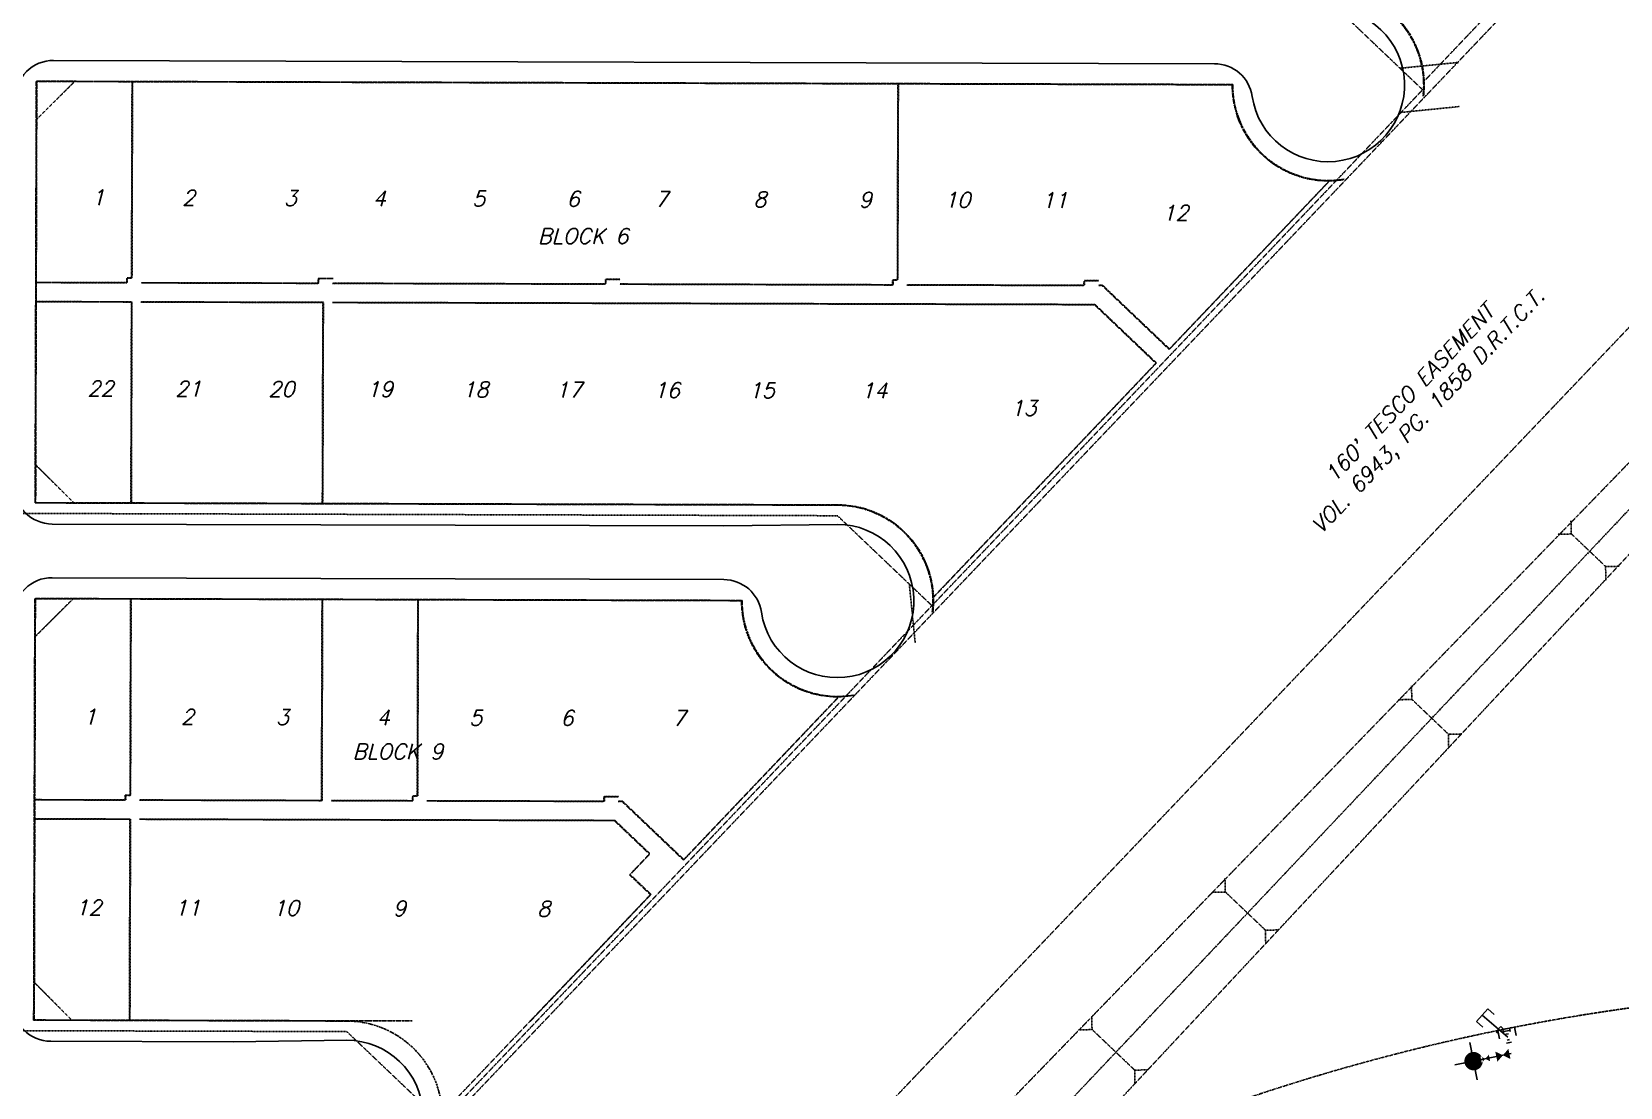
# Model space of a CAD drawing. Header units: feet. Extents: x 2327405 to 2393004, y 6977726 to 7089689.
# Drawn here: x 2341263 to 2342093, y 7040427 to 7040978 of the extents above; entities that cross this region are included whole.
import ezdxf
from ezdxf.enums import TextEntityAlignment as Align

# ---------------------------------------------------------------- set-up
doc = ezdxf.new("R2010")
doc.units = ezdxf.units.FT
doc.header["$MEASUREMENT"] = 0
for name, pattern in [('CNTR50', [0.9, 0.75, -0.05, 0.05, -0.05]), ('HIDDEN2', [0.1875, 0.125, -0.0625]), ('HIDN50', [0.1875, 0.125, -0.0625]), ('PHNTM33', [1.16, 0.66, -0.1, 0.1, -0.1, 0.1, -0.1]), ('PHNTM50', [1.5, 1, -0.1, 0.1, -0.1, 0.1, -0.1])]:
    doc.linetypes.add(name, pattern=pattern)
doc.layers.get('0').update_dxf_attribs({"linetype": 'CONTINUOUS'})
for name, color, linetype in [('f-w-100-wp', 251, 'CONTINUOUS'), ('f-w-40-wp', 251, 'CONTINUOUS'), ('f-wp-row', 251, 'PHNTM33'), ('s-channel', 252, 'HIDN50'), ('s-channel-cl', 251, 'CNTR50'), ('s-curb', 55, 'CONTINUOUS'), ('s-EASE', 251, 'HIDN50'), ('s-easement', 252, 'HIDDEN2'), ('s-easement-txt', 2, 'CONTINUOUS'), ('s-lot no.', 252, 'CONTINUOUS'), ('s-row', 252, 'PHNTM50'), ('s-w', 251, 'HIDN50')]:
    doc.layers.add(name, color=color, linetype=linetype)
doc.styles.add('LS80', font='simplex.shx', dxfattribs={"oblique": 15, "height": 8})

# ---------------------------------------------------------------- blocks, each defined once
blk = doc.blocks.new('2005042-10b')
at = {"layer": 's-channel'}
for p, q in [((2342249.22176, 7040909.18103), (2341445.34305, 7040080.49387)), ((2341500.24819, 7040065.64562), (2342270.67764, 7040890.19208)), ((2342067.27837, 7040715.49524), (2342067.1067, 7040722.43692)), ((2342067.27837, 7040715.49524), (2342060.20931, 7040715.32071)), ((2342067.27649, 7040715.57118), (2342085.26717, 7040698.44815)), ((2342085.18977, 7040698.44624), (2342092.25883, 7040698.62077)), ((2342085.18977, 7040698.44624), (2342085.36459, 7040691.37719)), ((2341983.99267, 7040629.11004), (2341983.81785, 7040636.17909)), ((2341983.99267, 7040629.11004), (2341976.92361, 7040628.93551)), ((2341983.99103, 7040629.17605), (2342003.17231, 7040610.91985)), ((2342003.07476, 7040610.91744), (2342010.14382, 7040611.09197)), ((2342003.07476, 7040610.91744), (2342003.24958, 7040603.84838)), ((2341886.55947, 7040528.58565), (2341886.38465, 7040535.6547)), ((2341886.55947, 7040528.58565), (2341879.49041, 7040528.41112)), ((2341886.55785, 7040528.65108), (2341907.56589, 7040508.65621)), ((2341907.50046, 7040508.6546), (2341914.56952, 7040508.82913)), ((2341907.50046, 7040508.6546), (2341907.67528, 7040501.58555)), ((2341816.97209, 7040456.79053), (2341816.80042, 7040463.73222)), ((2341816.97209, 7040456.79053), (2341809.90303, 7040456.616)), ((2341816.97115, 7040456.8285), (2341839.26797, 7040435.60702)), ((2341839.22971, 7040435.60607), (2341846.29876, 7040435.7806)), ((2341839.22971, 7040435.60607), (2341839.40453, 7040428.53702))]:
    blk.add_line(p, q, dxfattribs=at)
at = {"layer": 's-channel-cl'}
blk.add_line((2342260.22073, 7040900.2144), (2341470.35893, 7040065.51335, 666.45772), dxfattribs=at)
at = {"layer": 's-curb'}
for p, q in [((2341274.59131, 7040962.67056), (2341880.88765, 7040960.95147)), ((2341273.90514, 7040720.67153), (2341624.67919, 7040719.67695)), ((2341624.67919, 7040719.67695), (2341684.00295, 7040720.50874)), ((2341273.82575, 7040692.67165), (2341624.5998, 7040691.67706)), ((2341368.39134, 7040450.40254), (2341427.7151, 7040451.23434)), ((2341273.13959, 7040450.67262), (2341368.39134, 7040450.40254))]:
    blk.add_line(p, q, dxfattribs=at)
for centre, radius, start, end in [((2341940.17738, 7040949.78331), 40, 188.46447021, 89.83754365), ((2341274.5346, 7040942.67064), 20, 89.83754365, 179.83754368), ((2341880.83094, 7040940.95155), 20, 8.46447021, 89.83754365), ((2341273.96185, 7040740.67145), 20, 179.83754368, 269.83754365), ((2341683.88953, 7040680.50891), 40, 188.46447021, 89.83754365), ((2341273.76905, 7040672.67173), 20, 89.83754365, 179.83754368), ((2341624.54309, 7040671.67714), 20, 8.46447021, 89.83754365), ((2341273.1963, 7040470.67254), 20, 179.83754368, 269.83754365), ((2341427.60168, 7040411.2345), 40, 188.46447021, 89.83754365)]:
    blk.add_arc(centre, radius, start, end, dxfattribs=at)
at = {"layer": 's-EASE'}
for p, q in [((2341990.14728, 7040951.51824), (2342117.33895, 7041085.15494)), ((2341285.56008, 7040951.63942), (2341265.50345, 7040931.6962)), ((2341315.26933, 7040849.05477), (2341315.55996, 7040951.55435)), ((2341715.26772, 7040847.92061), (2341715.55835, 7040950.4202)), ((2341857.20976, 7040811.84454), (2341940.91256, 7040899.78872)), ((2341265.26244, 7040846.69655), (2341312.76225, 7040846.56186)), ((2341312.76225, 7040846.5614), (2341312.76934, 7040849.06185)), ((2341312.76934, 7040849.06185), (2341315.26933, 7040849.05477)), ((2341320.26222, 7040846.5406), (2341412.76185, 7040846.27833)), ((2341412.76185, 7040846.27787), (2341412.76894, 7040848.77832)), ((2341412.76894, 7040848.77832), (2341420.26891, 7040848.75705)), ((2341420.26182, 7040846.25706), (2341562.76124, 7040845.85302)), ((2341562.76124, 7040845.85256), (2341562.76833, 7040848.35301)), ((2341562.76833, 7040848.35301), (2341570.2683, 7040848.33174)), ((2341570.26121, 7040845.83175), (2341712.76064, 7040845.42771)), ((2341712.76064, 7040845.42725), (2341712.76773, 7040847.9277)), ((2341712.76773, 7040847.9277), (2341715.26772, 7040847.92061)), ((2341720.26061, 7040845.40644), (2341812.76024, 7040845.14417)), ((2341812.76024, 7040845.14371), (2341812.76733, 7040847.64416)), ((2341812.76733, 7040847.64416), (2341820.2673, 7040847.62289)), ((2341820.26021, 7040845.1229), (2341822.25106, 7040845.11726)), ((2341822.25106, 7040845.11726), (2341857.20976, 7040811.84454)), ((2341265.23409, 7040836.69659), (2341315.23389, 7040836.55482)), ((2341314.93617, 7040731.55524), (2341315.23389, 7040836.55482)), ((2341320.23386, 7040836.54064), (2341415.23348, 7040836.27128)), ((2341414.93577, 7040731.2717), (2341415.23348, 7040836.27128)), ((2341420.23346, 7040836.2571), (2341818.24101, 7040835.12859)), ((2341818.24101, 7040835.12859), (2341850.31552, 7040804.60096)), ((2341733.85942, 7040682.24383), (2341850.31552, 7040804.60096)), ((2341265.08075, 7040751.695), (2341285.28277, 7040731.63842)), ((2341264.73789, 7040661.69729), (2341284.79452, 7040681.6405)), ((2341314.50377, 7040579.05585), (2341314.7944, 7040681.55544)), ((2341414.49628, 7040576.27232), (2341414.794, 7040681.2719)), ((2341464.50317, 7040578.63054), (2341464.7938, 7040681.13013)), ((2341603.53934, 7040545.3202), (2341684.62471, 7040630.51431)), ((2341264.49688, 7040576.69763), (2341311.99669, 7040576.56295)), ((2341311.99669, 7040576.56249), (2341312.00378, 7040579.06294)), ((2341312.00378, 7040579.06294), (2341314.50377, 7040579.05585)), ((2341319.49666, 7040576.54168), (2341414.49628, 7040576.27232)), ((2341419.49626, 7040576.25815), (2341461.99609, 7040576.13764)), ((2341461.99609, 7040576.13718), (2341462.00318, 7040578.63763)), ((2341462.00318, 7040578.63763), (2341464.50317, 7040578.63054)), ((2341469.49606, 7040576.11638), (2341561.99569, 7040575.8541)), ((2341561.99569, 7040575.85364), (2341562.00278, 7040578.35409)), ((2341562.00278, 7040578.35409), (2341569.50275, 7040578.33283)), ((2341569.49566, 7040575.83284), (2341571.48651, 7040575.82719)), ((2341571.48651, 7040575.82719), (2341603.53934, 7040545.3202)), ((2341264.46853, 7040566.69767), (2341314.46833, 7040566.5559)), ((2341314.17061, 7040461.55632), (2341314.46833, 7040566.5559)), ((2341319.46831, 7040566.54172), (2341567.47645, 7040565.83852)), ((2341567.47645, 7040565.83852), (2341585.77973, 7040548.41798)), ((2341575.43837, 7040537.5526), (2341585.77973, 7040548.41798)), ((2341575.43837, 7040537.5526), (2341586.30374, 7040527.21125)), ((2341477.57157, 7040412.96943), (2341586.30374, 7040527.21125)), ((2341264.22752, 7040481.69801), (2341284.17073, 7040461.64139))]:
    blk.add_line(p, q, dxfattribs=at)
at = {"layer": 's-easement'}
for p, q in [((2341263.29306, 7040180.58061), (2342485.69581, 7041462.78167)), ((2341379.88735, 7040071.00509), (2342490.15601, 7041235.02496)), ((2341315.5407, 7040849.1708), (2341315.82068, 7040951.67042)), ((2341715.53921, 7040848.07819), (2341715.81919, 7040950.57781)), ((2341857.485, 7040812.01687), (2341941.17867, 7040899.96974)), ((2341265.53406, 7040846.80739), (2341313.03388, 7040846.67764)), ((2341313.03388, 7040846.67718), (2341313.04071, 7040849.17763)), ((2341313.04071, 7040849.17763), (2341315.5407, 7040849.1708)), ((2341320.53386, 7040846.65715), (2341413.03351, 7040846.40449)), ((2341413.03351, 7040846.40403), (2341413.04034, 7040848.90448)), ((2341413.04034, 7040848.90448), (2341420.54031, 7040848.88399)), ((2341420.53348, 7040846.384), (2341563.03295, 7040845.99476)), ((2341563.03295, 7040845.9943), (2341563.03978, 7040848.49475)), ((2341563.03978, 7040848.49475), (2341570.53975, 7040848.47426)), ((2341570.53292, 7040845.97427), (2341713.03239, 7040845.58503)), ((2341713.03239, 7040845.58457), (2341713.03922, 7040848.08502)), ((2341713.03922, 7040848.08502), (2341715.53921, 7040848.07819)), ((2341720.53236, 7040845.56455), (2341813.03202, 7040845.31188)), ((2341813.03202, 7040845.31142), (2341813.03885, 7040847.81187)), ((2341813.03885, 7040847.81187), (2341820.53882, 7040847.79139)), ((2341820.53199, 7040845.2914), (2341822.52284, 7040845.28596)), ((2341822.52284, 7040845.28596), (2341857.485, 7040812.01687)), ((2341265.50675, 7040836.80742), (2341315.50656, 7040836.67085)), ((2341315.21975, 7040731.67124), (2341315.50656, 7040836.67085)), ((2341320.50654, 7040836.65719), (2341415.50619, 7040836.3977)), ((2341415.21938, 7040731.39809), (2341415.50619, 7040836.3977)), ((2341420.50617, 7040836.38404), (2341818.51383, 7040835.29687)), ((2341818.51383, 7040835.29687), (2341850.59151, 7040804.77258)), ((2341734.14813, 7040682.40335), (2341850.59151, 7040804.77258)), ((2341314.80319, 7040579.17181), (2341315.08317, 7040681.67142)), ((2341414.79599, 7040576.39867), (2341415.0828, 7040681.39827)), ((2341464.80263, 7040578.76208), (2341465.08261, 7040681.2617)), ((2341603.84227, 7040545.46618), (2341684.91879, 7040630.66871)), ((2341264.79655, 7040576.80839), (2341312.29637, 7040576.67865)), ((2341312.29637, 7040576.67819), (2341312.3032, 7040579.17864)), ((2341312.3032, 7040579.17864), (2341314.80319, 7040579.17181)), ((2341319.79635, 7040576.65816), (2341414.79599, 7040576.39867)), ((2341419.79597, 7040576.38501), (2341462.29581, 7040576.26892)), ((2341462.29581, 7040576.26846), (2341462.30264, 7040578.76891)), ((2341462.30264, 7040578.76891), (2341464.80263, 7040578.76208)), ((2341469.79579, 7040576.24843), (2341562.29544, 7040575.99577)), ((2341562.29544, 7040575.99531), (2341562.30227, 7040578.49576)), ((2341562.30227, 7040578.49576), (2341569.80224, 7040578.47527)), ((2341569.79541, 7040575.97528), (2341571.78626, 7040575.96984)), ((2341571.78626, 7040575.96984), (2341603.84227, 7040545.46618)), ((2341264.76924, 7040566.80843), (2341314.76905, 7040566.67185)), ((2341314.48224, 7040461.67225), (2341314.76905, 7040566.67185)), ((2341319.76903, 7040566.6582), (2341567.77725, 7040565.98076)), ((2341567.77725, 7040565.98076), (2341586.08233, 7040548.56211)), ((2341575.7421, 7040537.69567), (2341586.08233, 7040548.56211)), ((2341575.7421, 7040537.69567), (2341586.60855, 7040527.35544)), ((2341523.56268, 7040461.10114), (2341586.60855, 7040527.35544))]:
    blk.add_line(p, q, dxfattribs=at)
at = {"layer": 's-row'}
for p, q in [((2341264.93637, 7040731.69701), (2341265.56016, 7040951.69612)), ((2341265.21994, 7040731.80781), (2341265.82087, 7040951.80699)), ((2341265.56016, 7040951.69612), (2341890.17759, 7040949.92508)), ((2341265.82087, 7040951.80699), (2341890.43848, 7040950.10084)), ((2341264.93637, 7040731.69701), (2341684.0313, 7040730.5087)), ((2341265.21994, 7040731.80781), (2341684.31499, 7040730.66305)), ((2341264.17081, 7040461.69809), (2341264.7946, 7040681.69721)), ((2341264.48243, 7040461.80882), (2341265.08336, 7040681.808)), ((2341264.7946, 7040681.69721), (2341633.88973, 7040680.65067)), ((2341264.7946, 7040681.69721), (2341633.88973, 7040680.65067)), ((2341265.08336, 7040681.808), (2341634.1786, 7040680.79981)), ((2341265.08336, 7040681.808), (2341634.1786, 7040680.79981)), ((2341264.17081, 7040461.69809), (2341427.74345, 7040461.2343)), ((2341264.48243, 7040461.80882), (2341461.86868, 7040461.26966))]:
    blk.add_line(p, q, dxfattribs=at)
for centre, start, end in [((2341940.17738, 7040949.78331), 353.28537857, 89.83754365), ((2341940.43829, 7040949.96426), 353.29133052, 89.84349561), ((2341940.17738, 7040949.78331), 179.83754368, 279.54558329), ((2341940.43829, 7040949.96426), 179.84349561, 279.55153523), ((2341683.88953, 7040680.50891), 353.28537857, 89.83754365), ((2341684.17841, 7040680.66323), 353.29133052, 89.84349561), ((2341683.88953, 7040680.50891), 179.83754368, 279.54558329), ((2341684.17841, 7040680.66323), 179.84349561, 279.55153523), ((2341427.60168, 7040411.2345), 353.28537857, 89.83754365), ((2341427.91854, 7040411.36221), 89.84317943, 89.84349561)]:
    blk.add_arc(centre, 50, start, end, dxfattribs=at)
at = {"layer": 's-w', "flags": 128}
for points in [[(2341989.62354, 7040947.34175), (2341940.41154, 7040994.18036)], [(2341977.81651, 7040958.57936), (2342008.46614, 7040961.64845)], [(2341989.62354, 7040947.34175), (2341257.09588, 7040177.69562)], [(2341978.38593, 7040935.53471), (2342009.03557, 7040938.6038)], [(2340610.9234, 7040728.05138), (2341684.01571, 7040725.00873)], [(2341733.33569, 7040678.06734), (2341684.01571, 7040725.00873)], [(2341721.52865, 7040689.30495), (2341724.59774, 7040658.65531)], [(2340487.8964, 7040458.39912), (2341427.72786, 7040455.73432)], [(2341477.04784, 7040408.79294), (2341427.72786, 7040455.73432)]]:
    blk.add_lwpolyline(points, dxfattribs=at)
at = {"layer": 's-easement-txt', "insert": (2341979.75067, 7040791.72182), "char_height": 8, "width": 179.3057675, "attachment_point": 2, "rotation": 46.54527426, "style": 'LS80'}
blk.add_mtext("160' TESCO EASEMENT \\PVOL. 6943, PG. 1858 D.R.T.C.T.", dxfattribs=at)
at = {"layer": 's-lot no.', "style": 'LS80', "oblique": 15}
for s, p in [('1', (2341297.82995, 7040891.13707)), ('2', (2341345.11346, 7040890.93943)), ('3', (2341398.23724, 7040890.79432)), ('4', (2341444.71295, 7040890.66737)), ('5', (2341496.58444, 7040890.52569)), ('6', (2341545.96199, 7040890.39081)), ('7', (2341592.11032, 7040890.26476)), ('8', (2341643.50361, 7040890.12437)), ('9', (2341698.54451, 7040889.97403)), ('10', (2341746.5618, 7040889.84287)), ('11', (2341797.40391, 7040889.70399)), ('12', (2341860.53486, 7040883.07782)), ('BLOCK 6', (2341551.1868, 7040871.00796)), ('22', (2341299.09744, 7040791.39515)), ('21', (2341344.98887, 7040791.2698)), ('20', (2341393.59894, 7040791.13702)), ('19', (2341444.98826, 7040791.05926)), ('18', (2341494.87989, 7040790.86037)), ('17', (2341543.668, 7040790.7271)), ('16', (2341594.88173, 7040790.58721)), ('15', (2341644.41432, 7040790.45191)), ('14', (2341703.18379, 7040790.35399)), ('13', (2341781.20658, 7040781.2284)), ('1', (2341293.57183, 7040620.10949)), ('2', (2341344.56805, 7040619.97019)), ('3', (2341394.11637, 7040619.83485)), ('4', (2341446.73332, 7040619.69113)), ('5', (2341495.08316, 7040619.55906)), ('6', (2341542.75763, 7040619.42883)), ('7', (2341601.30309, 7040619.26892)), ('BLOCK 9', (2341454.43354, 7040601.89923)), ('12', (2341292.83553, 7040520.44149)), ('11', (2341344.52693, 7040520.3003)), ('10', (2341395.92571, 7040520.22252)), ('9', (2341455.21634, 7040520.06056)), ('8', (2341530.58973, 7040519.85468))]:
    blk.add_text(s, height=8, dxfattribs=at).set_placement(p, align=Align.MIDDLE)

msp = doc.modelspace()

# ---------------------------------------------------------------- linework, layer by layer
at = {"layer": 'f-w-100-wp'}
for p, q in [((2342017.83226, 7040461.03394), (2342023.66442, 7040467.62377)), ((2342017.83226, 7040461.03394), (2342021.12717, 7040458.11786)), ((2342034.07355, 7040452.91516), (2342020.74834, 7040464.32886)), ((2342023.66442, 7040467.62377), (2342026.95933, 7040464.70769)), ((2342028.92213, 7040456.34948), (2342037.55988, 7040458.03153)), ((2342028.92213, 7040456.34948), (2342029.76315, 7040452.03061)), ((2342034.77366, 7040456.32868), (2342032.0819, 7040455.72558)), ((2342037.55988, 7040458.03153), (2342038.4009, 7040453.71266)), ((2342016.20292, 7040440.30406), (2342014.24178, 7040450.10973)), ((2342035.83308, 7040444.23009), (2342016.20292, 7040440.30406)), ((2342036.04194, 7040450.21674), (2342033.35018, 7040449.61365)), ((2342006.43331, 7040438.35014), (2342016.20292, 7040440.30406)), ((2342018.16405, 7040430.49839), (2342016.20292, 7040440.30406))]:
    msp.add_line(p, q, dxfattribs=at)
at = {"layer": 'f-w-100-wp', "const_width": 4.8, "flags": 128}
msp.add_lwpolyline([(2342016.72768, 7040437.96156, -1), (2342015.75028, 7040442.66099, -1)], format="xyb", close=True, dxfattribs=at)
at = {"layer": 'f-w-100-wp'}
msp.add_solid([(2342035.52647, 7040441.4373), (2342027.57139, 7040445.30922), (2342034.42473, 7040446.73459), (2342028.67312, 7040440.01193)], dxfattribs=at)
at = {"layer": 'f-w-40-wp'}
for p, q in [((2342028.10573, 7040455.70981), (2342030.43859, 7040458.34575)), ((2342028.10573, 7040455.70981), (2342029.4237, 7040454.54338)), ((2342034.07355, 7040452.91516), (2342029.27216, 7040457.02778)), ((2342030.43859, 7040458.34575), (2342031.75656, 7040457.17932)), ((2342031.51345, 7040456.8541), (2342034.96855, 7040457.52692)), ((2342031.51345, 7040456.8541), (2342031.84986, 7040455.12655)), ((2342034.42599, 7040454.61087), (2342033.07551, 7040454.33064)), ((2342035.06005, 7040451.55529), (2342033.70957, 7040451.27506)), ((2342034.96855, 7040457.52692), (2342035.30496, 7040455.79937)), ((2342010.92451, 7040439.24838), (2342035.83308, 7040444.2301)), ((2342016.23898, 7040440.31127), (2342015.17995, 7040445.60641)), ((2342016.23898, 7040440.31127), (2342017.29801, 7040435.01614))]:
    msp.add_line(p, q, dxfattribs=at)
at = {"layer": 'f-w-40-wp', "const_width": 1.92}
msp.add_lwpolyline([(2342016.42725, 7040439.36991, -1), (2342016.05071, 7040441.25263, -1)], format="xyb", close=True, dxfattribs=at)
at = {"layer": 'f-w-40-wp'}
msp.add_solid([(2342024.90535, 7040440.27456), (2342024.22459, 7040443.67838), (2342019.82092, 7040442.79765), (2342020.50168, 7040439.39383)], dxfattribs=at)
at = {"layer": 'f-wp-row'}
msp.add_arc((2342247.20378, 7039387.37668), 1091.00032, 90.00004145, 124.79378335, dxfattribs=at)

# ---------------------------------------------------------------- block references
msp.add_blockref('2005042-10b', (0, 0))
msp.add_blockref('2005042-10b', (0, 0))

doc.saveas('drawing.dxf')
